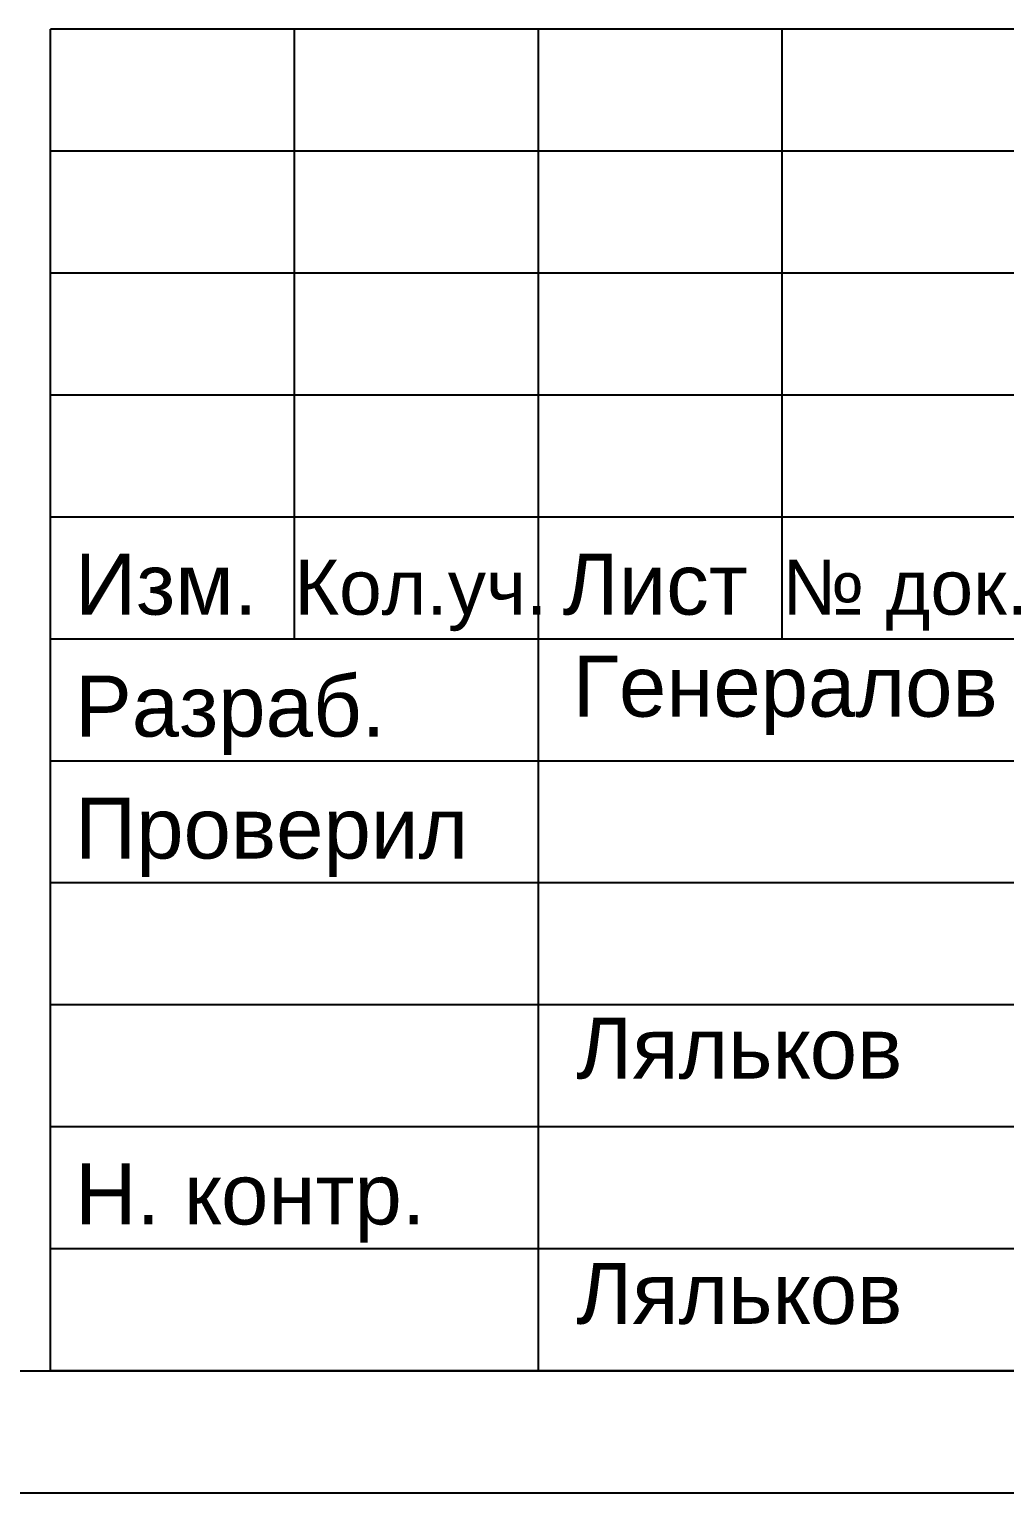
# Model space of a CAD drawing. Header units: metres. Extents: x -1525 to -1043, y -1331 to -1144.
# Drawn here: x -1260.83 to -1256.83, y -1264.78 to -1258.78 of the extents above; entities that cross this region are included whole.
import ezdxf
from ezdxf.enums import TextEntityAlignment as Align

# ---------------------------------------------------------------- set-up
doc = ezdxf.new("R2010")
doc.units = ezdxf.units.M
doc.header["$MEASUREMENT"] = 0
doc.layers.add('ELPROJECT', color=7, linetype='Continuous')
doc.styles.add('ELPROJECT', font='Arial')
doc.styles.add('Style-Arial', font='arial.ttf')

msp = doc.modelspace()

# ---------------------------------------------------------------- linework, layer by layer
at = {"layer": 'ELPROJECT'}
for p, q in [((-1254.24082879, -1258.77673829), (-1260.74082879, -1258.77673829)), ((-1260.74082879, -1264.27673829), (-1260.74082879, -1258.77673829)), ((-1259.74082879, -1261.27673829), (-1259.74082879, -1258.77673829)), ((-1258.74082879, -1264.27673829), (-1258.74082879, -1258.77673829)), ((-1257.74082879, -1261.27673829), (-1257.74082879, -1258.77673829)), ((-1254.24082879, -1259.27673829), (-1260.74082879, -1259.27673829)), ((-1254.24082879, -1259.77673829), (-1260.74082879, -1259.77673829)), ((-1254.24082879, -1260.27673829), (-1260.74082879, -1260.27673829)), ((-1254.24082879, -1260.77673829), (-1260.74082879, -1260.77673829)), ((-1254.24082879, -1261.27673829), (-1260.74082879, -1261.27673829)), ((-1254.24082879, -1261.77673829), (-1260.74082879, -1261.77673829)), ((-1254.24082879, -1262.27673829), (-1260.74082879, -1262.27673829)), ((-1254.24082879, -1262.77673829), (-1260.74082879, -1262.77673829)), ((-1254.24082879, -1263.27673829), (-1260.74082879, -1263.27673829)), ((-1254.24082879, -1263.77673829), (-1260.74082879, -1263.77673829)), ((-1281.74082879, -1264.27673829), (-1242.24082879, -1264.27673829)), ((-1242.24082879, -1264.27673829), (-1260.74082879, -1264.27673829)), ((-1283.74082879, -1264.77673829), (-1241.74082879, -1264.77673829))]:
    msp.add_line(p, q, dxfattribs=at)

# ---------------------------------------------------------------- texts
at = {"color": 7, "linetype": 'Continuous', "lineweight": 0, "style": 'Style-Arial'}
msp.add_text('Генералов', height=0.25, dxfattribs=at).set_placement((-1257.7283615, -1261.34508945), align=Align.TOP_CENTER)
at = {"color": 7, "lineweight": 13, "style": 'Style-Arial'}
for p in [(-1258.58474566, -1262.82890125), (-1258.58474566, -1263.83432003)]:
    msp.add_text('Ляльков', height=0.25, dxfattribs=at).set_placement(p, align=Align.TOP_LEFT)
at = {"layer": 'ELPROJECT', "style": 'ELPROJECT'}
for s, height, p in [('Изм.', 0.25, (-1260.64082879, -1261.17673829)), ('Кол.уч.', 0.225, (-1259.74082879, -1261.17673829)), ('Лист', 0.25, (-1258.64082879, -1261.17673829)), ('№ док.', 0.225, (-1257.74082879, -1261.17673829)), ('Разраб.', 0.25, (-1260.64082879, -1261.67673829)), ('Проверил', 0.25, (-1260.64082879, -1262.17673829)), ('Н. контр.', 0.25, (-1260.64082879, -1263.67673829))]:
    msp.add_text(s, height=height, dxfattribs=at).set_placement(p)

doc.saveas('drawing.dxf')
